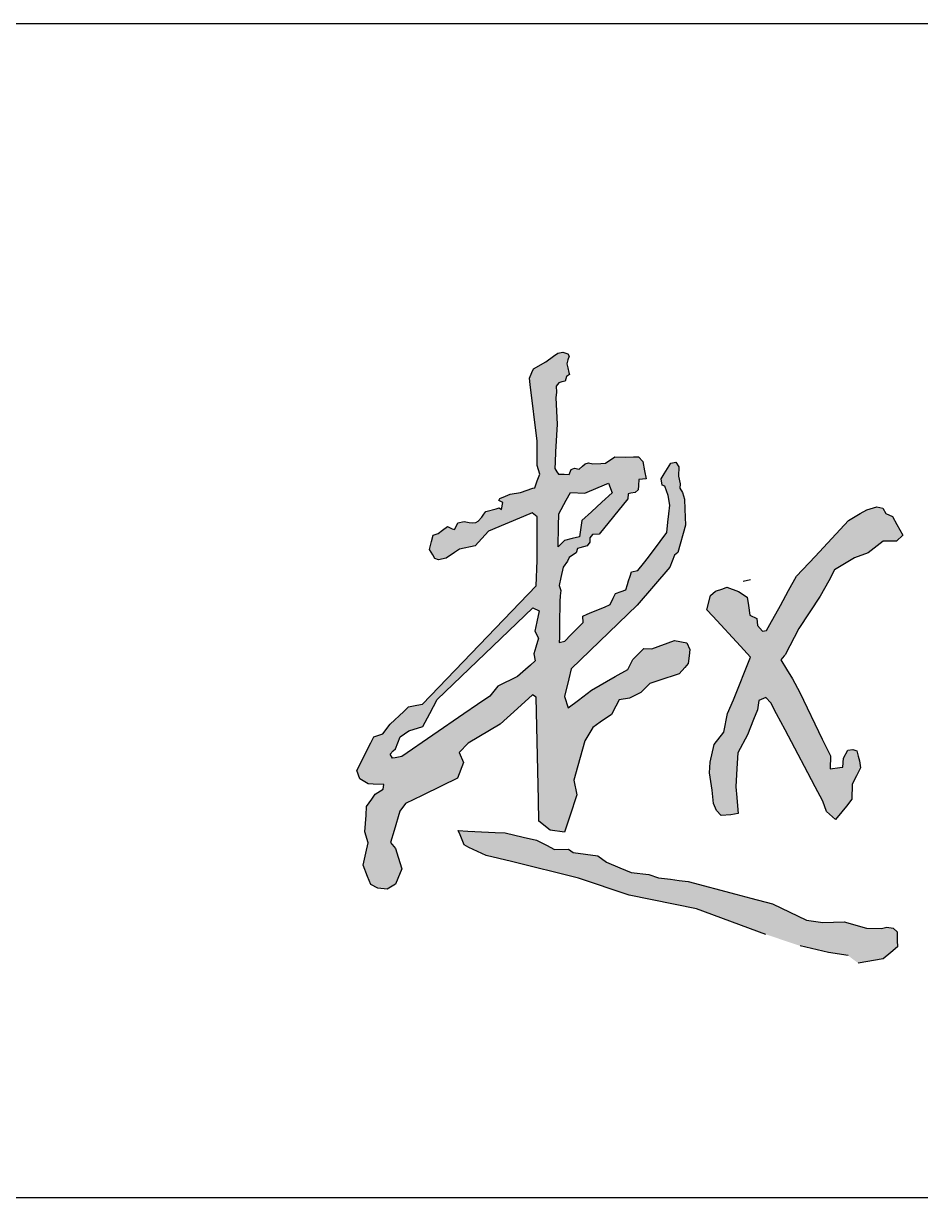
# Model space of a CAD drawing. Header units: inches. Extents: x -1293886 to -986005, y -15154 to 203628.
# Drawn here: x -1050886 to -1050274, y -2954 to -2154 of the extents above; entities that cross this region are included whole.
import ezdxf

# ---------------------------------------------------------------- set-up
doc = ezdxf.new("R2010")
doc.units = ezdxf.units.IN
doc.header["$LTSCALE"] = 100
doc.header["$MEASUREMENT"] = 0
doc.layers.get('0').update_dxf_attribs({"color": 252})
doc.layers.add('TK', color=142, linetype='Continuous')

# ---------------------------------------------------------------- blocks, each defined once
blk = doc.blocks.new('A$C05385F37')
at = {"layer": 'TK'}
for p, q in [((-8000, -29000), (-1000, -29000)), ((-8000, -29800), (-1000, -29800))]:
    blk.add_line(p, q, dxfattribs=at)

msp = doc.modelspace()

# ---------------------------------------------------------------- hatches: boundary and pattern name
h = msp.add_hatch(color=1)
h.dxf.hatch_style = 1
h.paths.add_polyline_path([(-1050128.27, -2750.84), (-1050128.52, -2746.28), (-1050123.8, -2742.82), (-1050118.25, -2742.12), (-1050116.31, -2743.37), (-1050116.45, -2749.19), (-1050116.61, -2756.1), (-1050115.34, -2763.47), (-1050114.18, -2770.19), (-1050114.92, -2776.78), (-1050115.61, -2782.88), (-1050117.84, -2785.37), (-1050119.22, -2780.11), (-1050122.28, -2775.95), (-1050125.21, -2771.94), (-1050126.16, -2765.41), (-1050127.34, -2757.24)], flags=16)
h.paths.add_polyline_path([(-1050165.42, -2723.11), (-1050168.41, -2719.81), (-1050162.11, -2711), (-1050155.66, -2705.66), (-1050150.31, -2704.09), (-1050146.69, -2709.9), (-1050144.49, -2719.02), (-1050147.48, -2722.33), (-1050154.09, -2725.16), (-1050160.54, -2726.41)], flags=16)
h.paths.add_polyline_path([(-1050061.06, -2615.32), (-1050057.02, -2607.53), (-1050048.98, -2596.05), (-1050045.08, -2582.97), (-1050037.04, -2573.1), (-1050029, -2551.3), (-1050021.68, -2531.43), (-1050022.57, -2523.3), (-1050023.68, -2513.2), (-1050024.64, -2504.46), (-1050020.27, -2497.37), (-1050013.61, -2493.23), (-1050003.28, -2495.07), (-1049998.23, -2499.2), (-1049994.78, -2505.17), (-1049996.85, -2514.12), (-1050001.21, -2518.02), (-1050000.06, -2524.91), (-1050003.74, -2535.23), (-1050006.83, -2543.92), (-1050010.17, -2554.05), (-1050046.41, -2631.29), (-1050054.67, -2633.61), (-1050057.94, -2632.19), (-1050061.48, -2630.66), (-1050062.19, -2625.67), (-1050062.63, -2622.63), (-1050063.05, -2619.72)])
h.paths.add_polyline_path([(-1050142.35, -2686.02), (-1050141.55, -2688.27), (-1050139.83, -2693.14), (-1050138.49, -2696.94), (-1050132.94, -2705.61), (-1050133.34, -2711.17), (-1050131.09, -2715.67), (-1050130.11, -2717.63), (-1050125, -2717.79), (-1050122.49, -2717.87), (-1050121.42, -2715.27), (-1050121.95, -2712.89), (-1050122.71, -2709.46), (-1050124.73, -2706.14), (-1050127.61, -2696.41), (-1050126.54, -2689.48), (-1050125.88, -2685.2), (-1050123.88, -2680.96), (-1050122.41, -2677.86), (-1050126.27, -2674.03), (-1050137.74, -2675.37), (-1050144.11, -2676.11), (-1050150.37, -2676.83), (-1050152.68, -2682.05), (-1050146.85, -2682.44), (-1050144.13, -2682.63)], flags=16)
h.paths.add_polyline_path([(-1050177.1, -2565.18), (-1050174.59, -2567.05), (-1050167.44, -2564.88), (-1050160.29, -2567.27), (-1050157.69, -2572.46), (-1050159.42, -2580.69), (-1050161.09, -2588.6), (-1050164.41, -2593.25), (-1050164.19, -2598.88), (-1050164.02, -2603.2), (-1050163.93, -2605.63), (-1050152.92, -2591.52), (-1050145.77, -2590.22), (-1050141.01, -2588.7), (-1050135.16, -2580.04), (-1050126.27, -2572.9), (-1050122.15, -2558.82), (-1050116.3, -2548.64), (-1050107.42, -2543.88), (-1050099.84, -2545.61), (-1050094.64, -2550.38), (-1050097.02, -2557.74), (-1050100.05, -2565.97), (-1050103.06, -2574.12), (-1050117.17, -2591.95), (-1050139.1, -2614.52), (-1050138.14, -2617.39), (-1050086.57, -2601.73), (-1050082.18, -2603.83), (-1050079.88, -2607.84), (-1050077.67, -2611.71), (-1050082.56, -2616.05), (-1050087.68, -2620.6), (-1050157.15, -2665.64), (-1050155.03, -2668.39), (-1050149.73, -2669.03), (-1050145.92, -2669.49), (-1050143.17, -2662.04), (-1050136.18, -2661.2), (-1050127.68, -2660.17), (-1050122.28, -2659.51), (-1050118.81, -2661.83), (-1050114.03, -2665.03), (-1050109.28, -2666.07), (-1050105.64, -2666.86), (-1050102.3, -2662.47), (-1050100.32, -2659.87), (-1050098.06, -2657.81), (-1050090.58, -2650.98), (-1050082.6, -2647.44), (-1050078.06, -2645.43), (-1050073.7, -2645.32), (-1050071.37, -2648.71), (-1050072.43, -2657.39), (-1050072.96, -2661.69), (-1050073.42, -2665.49), (-1050085.08, -2668.68), (-1050090.15, -2670.06), (-1050093.07, -2674.07), (-1050094.18, -2675.61), (-1050097.38, -2680.01), (-1050101.76, -2680.88), (-1050106.45, -2684.4), (-1050105.75, -2692.61), (-1050100.58, -2713.73), (-1050095.42, -2716.55), (-1050091.45, -2718.71), (-1050083.91, -2719.83), (-1050075.3, -2720.14), (-1050067.82, -2717.65), (-1050059.42, -2714.85), (-1050053.57, -2712.89), (-1050052.22, -2708.7), (-1050052.22, -2700.68), (-1050052.22, -2695.4), (-1050049.23, -2692.65), (-1050039.36, -2692.88), (-1050030.65, -2693.08), (-1050026.28, -2692.88), (-1050022.84, -2695.86), (-1050016.87, -2697.01), (-1050014.35, -2692.19), (-1050012.81, -2689.25), (-1050004.48, -2688.06), (-1050001.27, -2691.04), (-1050003.79, -2695.63), (-1050005.89, -2699.43), (-1050007.41, -2702.21), (-1050004.71, -2704.58), (-1050002.34, -2705.48), (-1049996.32, -2695.46), (-1049966.54, -2658.56), (-1049966.18, -2653.93), (-1049968.32, -2650.9), (-1049968.97, -2649.97), (-1049973.49, -2652.14), (-1050036.06, -2682.21), (-1050043.23, -2680.84), (-1050043.94, -2676.56), (-1050046.26, -2674.42), (-1050046.44, -2669.97), (-1050044.3, -2664.26), (-1050042.45, -2659.34), (-1050037.88, -2654.46), (-1050025.11, -2641.25), (-1049979.01, -2617), (-1049975.38, -2615.08), (-1049973.67, -2600.85), (-1049977.92, -2593.59), (-1049981.24, -2587.93), (-1049985.18, -2564.65), (-1049983.98, -2560.86), (-1049982.12, -2555.03), (-1049987.6, -2551.56), (-1049992.42, -2551.56), (-1049994.32, -2548.11), (-1049987.85, -2541.65), (-1049986.9, -2533.25), (-1049982.69, -2521.41), (-1049973.9, -2519.31), (-1049968.36, -2524.08), (-1049963.24, -2528.49), (-1049968.55, -2563.42), (-1049966.64, -2572.97), (-1049964.35, -2584.42), (-1049962.63, -2592.06), (-1049960.74, -2600.47), (-1049952.31, -2599.51), (-1049944.48, -2592.44), (-1049919.16, -2574.63), (-1049910.75, -2575.35), (-1049907.15, -2579.2), (-1049906.18, -2588.56), (-1049905.78, -2592.48), (-1049915.56, -2596.73), (-1049916.76, -2604.89), (-1049951.37, -2622.16), (-1049964.58, -2621.72), (-1049970.66, -2621.51), (-1049977.95, -2625.28), (-1050019.93, -2652.88), (-1050020.97, -2659.35), (-1050017.22, -2658.57), (-1049954.06, -2629.99), (-1049948.36, -2631.67), (-1049944.35, -2634.9), (-1049943.96, -2638.78), (-1049942.8, -2644.22), (-1049943.7, -2649.13), (-1049985.55, -2710.73), (-1049984.04, -2712.94), (-1049982.35, -2715.41), (-1049904.88, -2739.11), (-1049881.47, -2746.27), (-1049868.79, -2747.05), (-1049856.04, -2747.83), (-1049835.42, -2755.44), (-1049770.56, -2766.84), (-1049763.87, -2768.02), (-1049759.76, -2771.64), (-1049757.41, -2773.71), (-1049749.35, -2771.24), (-1049742.81, -2769.24), (-1049736.95, -2771.44), (-1049732.75, -2775.64), (-1049725.3, -2782.66), (-1049725.04, -2788.19), (-1049724.9, -2791.37), (-1049730.08, -2796.24), (-1049737.88, -2799.76), (-1049747.19, -2796.24), (-1049754.68, -2793.4), (-1049772.19, -2786.78), (-1049784.94, -2786.68), (-1049797.27, -2783.16), (-1049806.67, -2780.47), (-1049818.9, -2776.98), (-1049826.45, -2774.83), (-1049835.35, -2772.28), (-1049872.26, -2766.06), (-1049896.92, -2758.01), (-1049956.81, -2741.92), (-1050001.6, -2727.08), (-1050009.9, -2732.36), (-1050030.79, -2756.5), (-1050037.61, -2764.38), (-1050043.98, -2771.74), (-1050050.4, -2779.17), (-1050056.24, -2785.91), (-1050062, -2783.41), (-1050067.45, -2781.04), (-1050068.79, -2775.87), (-1050070.27, -2770.13), (-1050071.77, -2764.34), (-1050073.24, -2758.67), (-1050073.82, -2753.48), (-1050069.8, -2750.22), (-1050062.75, -2749.46), (-1050062.25, -2754.49), (-1050061.64, -2760.52), (-1050061.07, -2766.24), (-1050054.7, -2765.3), (-1050047.4, -2761.53), (-1050045.89, -2754.24), (-1050039.35, -2747.95), (-1050028.09, -2737.14), (-1050019.22, -2722.3), (-1050020.98, -2715.51), (-1050024.75, -2714.25), (-1050030.64, -2712.29), (-1050036.08, -2715.26), (-1050045.14, -2720.21), (-1050061.2, -2732.84), (-1050075.83, -2735.01), (-1050085.2, -2736.4), (-1050092.85, -2735.41), (-1050097.47, -2734.8), (-1050100.14, -2734.46), (-1050100.16, -2740.55), (-1050100.2, -2751.23), (-1050100.96, -2797.08), (-1050101.69, -2805.39), (-1050106.7, -2808.57), (-1050110.98, -2812.11), (-1050120.52, -2813.46), (-1050128.95, -2792.52), (-1050131.41, -2778.85), (-1050135.86, -2764.56), (-1050140.17, -2755.81), (-1050149.55, -2758.88), (-1050159.54, -2764.41), (-1050196.45, -2789.16), (-1050204.23, -2790.62), (-1050215.4, -2792.71), (-1050221.51, -2793.86), (-1050221.01, -2785.27), (-1050221.49, -2772.88), (-1050216.63, -2764.62), (-1050206.66, -2764.37), (-1050202.05, -2764.26), (-1050200.58, -2769.72), (-1050195.72, -2771.42), (-1050189.15, -2765.59), (-1050142.95, -2737.4), (-1050143.93, -2734), (-1050150, -2735.46), (-1050175.54, -2744.45), (-1050183.32, -2742.5), (-1050187.69, -2737.89), (-1050189.95, -2735.51), (-1050190.13, -2731.08), (-1050187.21, -2727.92), (-1050186.14, -2712.6), (-1050181.93, -2710.2), (-1050177.43, -2706.44), (-1050173.37, -2700.89), (-1050170.96, -2691.58), (-1050152.68, -2682.05), (-1050162.26, -2682.56), (-1050174.61, -2683.22), (-1050177.06, -2683.35), (-1050182.51, -2688.68), (-1050193.98, -2699.9), (-1050202.24, -2701.74), (-1050214.23, -2712.92), (-1050235.29, -2725.97), (-1050238.44, -2727.93), (-1050241.15, -2721.98), (-1050245.43, -2712.57), (-1050240.08, -2707.86), (-1050238.04, -2706.06), (-1050227.82, -2702.53), (-1050122.81, -2629.02), (-1050232.87, -2669.92), (-1050238.74, -2667.11), (-1050240.86, -2661.94), (-1050239.68, -2657.24), (-1050235.69, -2653.96), (-1050230.21, -2649.45), (-1050214.54, -2641.98), (-1050172.25, -2624.84), (-1050171.07, -2621.08), (-1050176.94, -2621.55), (-1050180.19, -2621.81), (-1050183.6, -2614.4), (-1050188.37, -2604.01), (-1050187.32, -2587.47), (-1050186.63, -2576.71), (-1050186.16, -2569.28), (-1050184.99, -2565.18)])
h.paths.add_polyline_path([(-1050222.53, -2534.86), (-1050215.46, -2528.15), (-1050195.87, -2520.01), (-1050177.56, -2517.22), (-1050163.45, -2513.13), (-1050132.28, -2513.15), (-1050110.66, -2509.59), (-1050099.28, -2507.72), (-1050087.01, -2513.15), (-1050086.5, -2519.5), (-1050089.29, -2526.88), (-1050091.64, -2533.06), (-1050113.2, -2534.5), (-1050124.95, -2535.29), (-1050137.37, -2532.72), (-1050149.32, -2534.5), (-1050164.46, -2536.76), (-1050181.73, -2542.87), (-1050204.01, -2545.43), (-1050216.48, -2544.16), (-1050219.78, -2539.08)])
h.paths.add_polyline_path([(-1050124.14, -2427.9), (-1050120.99, -2422.6), (-1050120.94, -2422.6), (-1050105.03, -2421.46), (-1050091.09, -2444.53), (-1050090.5, -2458.61), (-1050090.3, -2463.45), (-1050091.96, -2465.36), (-1050092.99, -2470.34), (-1050095.05, -2477.96), (-1050100.47, -2482.07), (-1050106.64, -2491.01), (-1050122.63, -2502.01), (-1050136.71, -2506.26), (-1050163.45, -2513.13), (-1050169.68, -2512.12), (-1050171.13, -2508.35), (-1050166.64, -2507.62), (-1050159.37, -2506.45), (-1050150.83, -2499.94), (-1050145.65, -2495.99), (-1050134.44, -2491.97), (-1050127.77, -2486.32), (-1050119.93, -2477.33), (-1050113.72, -2470.2), (-1050112.68, -2457.47), (-1050114.42, -2453.27), (-1050121.09, -2447.76), (-1050125.68, -2443.97), (-1050127.91, -2437.76), (-1050126.9, -2432.54)])
h.paths.add_polyline_path([(-1050589.43, -2703.55), (-1050582.82, -2703.91), (-1050568.78, -2704.59), (-1050564.22, -2704.81), (-1050557.37, -2705.15), (-1050545.12, -2707.91), (-1050535.99, -2709.97), (-1050529.31, -2713.45), (-1050523.8, -2716.33), (-1050514.33, -2716.17), (-1050511.14, -2718.4), (-1050494.39, -2720.64), (-1050488.44, -2725.06), (-1050479.41, -2728.85), (-1050471.5, -2732.17), (-1050459.54, -2733.42), (-1050453, -2735.64), (-1050444.76, -2736.69), (-1050438.84, -2737.44), (-1050432.8, -2738.2), (-1050400.39, -2746.81), (-1050390.14, -2749.54), (-1050375.28, -2753.49), (-1050352.18, -2764.54), (-1050340.93, -2766.07), (-1050326.49, -2765.81), (-1050311.28, -2770.03), (-1050301.05, -2770.16), (-1050297.34, -2769.39), (-1050293, -2770.03), (-1050290.44, -2772.46), (-1050290.31, -2778.33), (-1050290.22, -2782.78), (-1050294.79, -2786.64), (-1050299.91, -2790.96), (-1050316.9, -2793.92), (-1050323.8, -2788.68), (-1050337.1, -2786.64), (-1050356.4, -2782.16), (-1050379.79, -2774.24), (-1050427, -2756.96), (-1050472.87, -2747.56), (-1050507.5, -2735.87), (-1050553.14, -2724.64), (-1050570.33, -2720.41), (-1050582.11, -2715.11), (-1050585.25, -2713.18), (-1050588.18, -2706.44)])
h.paths.add_polyline_path([(-1050409.21, -2538.72), (-1050406.3, -2537.67), (-1050398.45, -2540.56), (-1050392.46, -2544.41), (-1050391.61, -2550.19), (-1050390.64, -2556.69), (-1050386.04, -2558.96), (-1050385.61, -2563.88), (-1050382.19, -2567.72), (-1050379.41, -2567.3), (-1050377.05, -2563.02), (-1050369.96, -2550.13), (-1050364.34, -2539.93), (-1050358.97, -2530.16), (-1050346.24, -2516.83), (-1050323.46, -2492.34), (-1050315.53, -2487.58), (-1050311.03, -2484.89), (-1050304.29, -2482.96), (-1050300.19, -2483.75), (-1050298.2, -2487.58), (-1050293.57, -2489.56), (-1050290.53, -2494.98), (-1050286.49, -2502.19), (-1050290.93, -2506.22), (-1050299.92, -2506.35), (-1050310.1, -2514.28), (-1050319.49, -2517.71), (-1050333.04, -2525.79), (-1050336.96, -2533.24), (-1050342.89, -2543.78), (-1050357.28, -2565.93), (-1050366.77, -2583.67), (-1050367.43, -2584.51), (-1050369.55, -2587.22), (-1050365.69, -2593.45), (-1050361.6, -2600.04), (-1050356.7, -2609.53), (-1050341.4, -2641.17), (-1050335.83, -2652.68), (-1050335.95, -2661.36), (-1050329.37, -2660.5), (-1050327.48, -2660.25), (-1050327.02, -2654.11), (-1050324.04, -2648.65), (-1050320.56, -2648.28), (-1050317.77, -2649.21), (-1050316.84, -2652.93), (-1050316.06, -2656.04), (-1050315.34, -2660.76), (-1050318.14, -2666.22), (-1050321.08, -2671.95), (-1050321.22, -2682.04), (-1050324.86, -2686.94), (-1050328.08, -2690.86), (-1050332.36, -2696.06), (-1050338.59, -2690.58), (-1050341.11, -2683.44), (-1050346.29, -2673.64), (-1050351.31, -2664.16), (-1050360.18, -2647.38), (-1050366.74, -2634.99), (-1050372.56, -2623.97), (-1050376.41, -2616.39), (-1050379.91, -2612.75), (-1050384.53, -2614.99), (-1050385.51, -2621.15), (-1050388.17, -2627.73), (-1050392.41, -2638.21), (-1050398.82, -2650.54), (-1050399.52, -2661.32), (-1050400.36, -2673.78), (-1050399.66, -2681.06), (-1050399.11, -2686.75), (-1050398.62, -2691.82), (-1050403.72, -2692.81), (-1050410.16, -2693.23), (-1050413.38, -2689.74), (-1050415.48, -2685.12), (-1050416.32, -2676.02), (-1050418.14, -2664.26), (-1050417.72, -2656.98), (-1050415.06, -2644.8), (-1050408.48, -2636.41), (-1050405.96, -2623.67), (-1050401.9, -2614.43), (-1050390.25, -2585.31), (-1050397.16, -2577.81), (-1050402.59, -2571.91), (-1050410.53, -2563.29), (-1050415.98, -2557.39), (-1050419.94, -2553.09), (-1050417.51, -2543.26), (-1050414.15, -2540.49)])
h.paths.add_polyline_path([(-1050633.78, -2649.26), (-1050632.06, -2647.91), (-1050629, -2639.54), (-1050623.07, -2635.45), (-1050613.47, -2632.6), (-1050608.77, -2623.81), (-1050603.67, -2614.3), (-1050538.64, -2551.78), (-1050534.27, -2553.84), (-1050535.81, -2561.29), (-1050537.14, -2567.74), (-1050534.78, -2572.33), (-1050536.58, -2578.5), (-1050537.93, -2583.13), (-1050536.9, -2587.95), (-1050540.06, -2590.72), (-1050543.52, -2593.77), (-1050549.01, -2598.6), (-1050562.41, -2605.24), (-1050567.88, -2611.86), (-1050576.26, -2617.52), (-1050585.66, -2623.87), (-1050627.8, -2653.1), (-1050632.4, -2653.87), (-1050634.1, -2654.15), (-1050635.78, -2651.41)], flags=16)
h.paths.add_polyline_path([(-1050517.09, -2505.9), (-1050521.42, -2510.2), (-1050521.12, -2496.05), (-1050520.95, -2487.74), (-1050515.82, -2478.37), (-1050512.94, -2473.13), (-1050503.14, -2473.66), (-1050493.99, -2469.82), (-1050486.95, -2466.87), (-1050484.56, -2473.36), (-1050491.63, -2479.84), (-1050498.63, -2486.26), (-1050505.08, -2492.16), (-1050506.08, -2498.71), (-1050506.81, -2503.42), (-1050511.69, -2504.6)], flags=16)
h.paths.add_polyline_path([(-1050539.17, -2391.32), (-1050538.16, -2388.89), (-1050529.82, -2384.12), (-1050524.5, -2380.31), (-1050521.46, -2378.13), (-1050518.23, -2377.64), (-1050514.74, -2378.66), (-1050513.92, -2380.31), (-1050514.64, -2382.77), (-1050515.46, -2385.57), (-1050514.74, -2388.31), (-1050513.95, -2391.35), (-1050513.61, -2392.67), (-1050515.57, -2394.16), (-1050516.59, -2397.24), (-1050518.75, -2397.85), (-1050520.93, -2398.47), (-1050522.65, -2400.72), (-1050522.55, -2404.83), (-1050522.85, -2408.62), (-1050522.06, -2426.61), (-1050523.03, -2445.56), (-1050523.39, -2452.59), (-1050523.6, -2456.84), (-1050522.12, -2459.13), (-1050521.17, -2460.6), (-1050517.14, -2460.75), (-1050513.82, -2460.88), (-1050512.35, -2457.41), (-1050510.18, -2456.5), (-1050506.92, -2457.32), (-1050504.65, -2455.24), (-1050502.92, -2453.64), (-1050500.58, -2452.98), (-1050497.78, -2453.61), (-1050492.16, -2453.34), (-1050488.96, -2453.18), (-1050482.75, -2448.81), (-1050475.69, -2449.18), (-1050469.9, -2448.9), (-1050466.54, -2448.75), (-1050463.7, -2452.09), (-1050462.41, -2458.38), (-1050461.29, -2463.85), (-1050466.43, -2464.22), (-1050466.64, -2468.3), (-1050466.8, -2471.38), (-1050468.82, -2473.22), (-1050471.78, -2473.71), (-1050473.53, -2474), (-1050473.89, -2477.43), (-1050493.4, -2501.58), (-1050497.92, -2501.88), (-1050499.82, -2504.04), (-1050499.64, -2506.98), (-1050501.46, -2509.4), (-1050506.56, -2510.95), (-1050508.09, -2511.42), (-1050508.98, -2514.32), (-1050512.18, -2516.4), (-1050513.81, -2517.45), (-1050514.86, -2519.85), (-1050517.82, -2524.05), (-1050519.4, -2530.99), (-1050520.66, -2536.52), (-1050519.52, -2540.01), (-1050519.89, -2543.67), (-1050520.26, -2547.35), (-1050520.41, -2562.87), (-1050520.49, -2571.92), (-1050520.53, -2575.44), (-1050516.88, -2574.36), (-1050512.58, -2570.07), (-1050507.6, -2565.09), (-1050504.3, -2561.8), (-1050504.46, -2557.35), (-1050501.54, -2556.12), (-1050498.31, -2554.76), (-1050489.83, -2551.2), (-1050485.79, -2549.5), (-1050483.75, -2545.24), (-1050482.22, -2542.04), (-1050478.38, -2540.64), (-1050475.31, -2539.52), (-1050474.09, -2535.74), (-1050473.32, -2533.34), (-1050472.29, -2530.15), (-1050471.33, -2527.17), (-1050467.03, -2526.39), (-1050463.2, -2521.49), (-1050459.8, -2517.13), (-1050451.84, -2506.49), (-1050447.36, -2500.48), (-1050446.58, -2493.29), (-1050445.97, -2487.61), (-1050445.35, -2481.86), (-1050446.33, -2475.18), (-1050448.57, -2468.92), (-1050450.55, -2468.09), (-1050451.21, -2463.96), (-1050449.15, -2460.42), (-1050444.52, -2453.23), (-1050441.22, -2452.41), (-1050439.15, -2455.71), (-1050439.32, -2462.07), (-1050438.16, -2467.27), (-1050438.49, -2470.16), (-1050436.59, -2473.13), (-1050435.27, -2477.75), (-1050435.02, -2484.52), (-1050434.63, -2495.33), (-1050439.73, -2514.1), (-1050442.17, -2515.96), (-1050445.2, -2523.99), (-1050467.58, -2549.93), (-1050512.36, -2593.26), (-1050514, -2600.06), (-1050516.95, -2612.28), (-1050514.47, -2619.97), (-1050507.43, -2614.58), (-1050498.62, -2607.83), (-1050482.59, -2598.65), (-1050473.96, -2593.71), (-1050470.4, -2586.94), (-1050462.86, -2579.55), (-1050457.56, -2579.66), (-1050442.01, -2574.02), (-1050433.6, -2575.63), (-1050431.53, -2580.12), (-1050432.11, -2584.5), (-1050432.79, -2589.72), (-1050435.1, -2592.32), (-1050438.89, -2596.61), (-1050452.81, -2601.36), (-1050458.8, -2603.4), (-1050465.07, -2609.52), (-1050472.83, -2613.4), (-1050479.77, -2614.42), (-1050482.02, -2618.71), (-1050485.02, -2624.43), (-1050492.65, -2629.74), (-1050497.63, -2633.2), (-1050503.06, -2642.4), (-1050507.91, -2659.52), (-1050510.62, -2669.12), (-1050508.56, -2679.12), (-1050513.46, -2693.82), (-1050517.03, -2704.5), (-1050526.86, -2703.29), (-1050534.38, -2697.09), (-1050534.71, -2682.72), (-1050536.3, -2612.51), (-1050538.79, -2611.12), (-1050549.07, -2620.43), (-1050560.8, -2631.05), (-1050582.64, -2644.02), (-1050588.74, -2650.3), (-1050585.79, -2657.1), (-1050589.87, -2667.73), (-1050600.52, -2672.94), (-1050614, -2679.53), (-1050625.27, -2685.05), (-1050629.06, -2690.37), (-1050633.03, -2703.39), (-1050635.55, -2711.67), (-1050632.04, -2715.82), (-1050630.27, -2721.74), (-1050627.9, -2729.63), (-1050630.46, -2736.14), (-1050632.01, -2740.07), (-1050637.77, -2743.44), (-1050644.09, -2742.85), (-1050649.02, -2740.29), (-1050651.19, -2734.76), (-1050654.24, -2727.02), (-1050652.38, -2718.98), (-1050650.73, -2711.88), (-1050652.97, -2704.38), (-1050652.18, -2692.94), (-1050651.78, -2687.14), (-1050648.23, -2682.09), (-1050645.9, -2678.77), (-1050640.53, -2675.38), (-1050640.14, -2672.03), (-1050647.24, -2671.83), (-1050650.65, -2671.73), (-1050656.52, -2668.28), (-1050658.5, -2662.56), (-1050649.02, -2643.81), (-1050646.87, -2639.56), (-1050640.73, -2637.5), (-1050635.79, -2630.99), (-1050626.52, -2622.31), (-1050623.22, -2619.22), (-1050617.63, -2618.17), (-1050613.62, -2617.41), (-1050536.27, -2536.71), (-1050535.65, -2519.55), (-1050535.6, -2500.9), (-1050535.57, -2489.79), (-1050538.99, -2487.02), (-1050544.86, -2489.49), (-1050557.51, -2494.81), (-1050568.68, -2499.51), (-1050577.89, -2509.54), (-1050588.42, -2511.87), (-1050591.83, -2514.1), (-1050597.69, -2517.95), (-1050602.78, -2518.99), (-1050605.22, -2518.03), (-1050606.71, -2515.59), (-1050608.9, -2511.99), (-1050607.56, -2506.45), (-1050606.54, -2502.2), (-1050602.99, -2501.03), (-1050600.01, -2498.8), (-1050596.63, -2496.26), (-1050593.42, -2497.95), (-1050591.83, -2498.37), (-1050590.76, -2496.25), (-1050589.57, -2493.87), (-1050585.34, -2492.85), (-1050581.83, -2493.49), (-1050579.34, -2493.94), (-1050577.47, -2493.49), (-1050575.77, -2492.74), (-1050573.33, -2489.98), (-1050571.84, -2487.96), (-1050570.49, -2486.14), (-1050563.65, -2484.24), (-1050561.4, -2483.62), (-1050559.93, -2484.67), (-1050558.97, -2479.99), (-1050561.84, -2478.72), (-1050560.99, -2477.34), (-1050557.17, -2475.64), (-1050554.06, -2474.26), (-1050546.96, -2473.09), (-1050538.56, -2470.32), (-1050537.22, -2469.88), (-1050535.56, -2465.32), (-1050533.89, -2460.7), (-1050535.73, -2454.73), (-1050535.56, -2438.09), (-1050540.36, -2399.62), (-1050540.91, -2395.22)])
edge = h.paths.add_edge_path(flags=17)
edge.add_line((-1050582.82, -2703.91), (-1050579.63, -2704.06))

# ---------------------------------------------------------------- linework, layer by layer
at = {"color": 1}
for p, q in [((-1050529.82, -2384.12), (-1050524.5, -2380.31)), ((-1050524.5, -2380.31), (-1050521.46, -2378.13)), ((-1050521.46, -2378.13), (-1050518.23, -2377.64)), ((-1050518.23, -2377.64), (-1050514.74, -2378.66)), ((-1050514.64, -2382.77), (-1050515.46, -2385.57)), ((-1050514.74, -2378.66), (-1050513.92, -2380.31)), ((-1050513.92, -2380.31), (-1050514.64, -2382.77)), ((-1050540.91, -2395.22), (-1050539.17, -2391.32)), ((-1050539.17, -2391.32), (-1050538.16, -2388.89)), ((-1050538.16, -2388.89), (-1050529.82, -2384.12)), ((-1050515.46, -2385.57), (-1050514.74, -2388.31)), ((-1050514.74, -2388.31), (-1050513.95, -2391.35)), ((-1050513.95, -2391.35), (-1050513.61, -2392.67)), ((-1050540.36, -2399.62), (-1050540.91, -2395.22)), ((-1050535.56, -2438.09), (-1050540.36, -2399.62)), ((-1050520.93, -2398.47), (-1050522.65, -2400.72)), ((-1050518.75, -2397.85), (-1050520.93, -2398.47)), ((-1050516.59, -2397.24), (-1050518.75, -2397.85)), ((-1050515.57, -2394.16), (-1050516.59, -2397.24)), ((-1050513.61, -2392.67), (-1050515.57, -2394.16)), ((-1050522.55, -2404.83), (-1050522.85, -2408.62)), ((-1050522.65, -2400.72), (-1050522.55, -2404.83)), ((-1050522.85, -2408.62), (-1050522.06, -2426.61)), ((-1050522.06, -2426.61), (-1050523.03, -2445.56)), ((-1050535.73, -2454.73), (-1050535.56, -2438.09)), ((-1050523.03, -2445.56), (-1050523.39, -2452.59)), ((-1050533.89, -2460.7), (-1050535.73, -2454.73)), ((-1050523.39, -2452.59), (-1050523.6, -2456.84)), ((-1050506.92, -2457.32), (-1050504.65, -2455.24)), ((-1050504.65, -2455.24), (-1050502.92, -2453.64)), ((-1050502.92, -2453.64), (-1050500.58, -2452.98)), ((-1050500.58, -2452.98), (-1050497.78, -2453.61)), ((-1050497.78, -2453.61), (-1050492.16, -2453.34)), ((-1050492.16, -2453.34), (-1050488.96, -2453.18)), ((-1050488.96, -2453.18), (-1050482.75, -2448.81)), ((-1050482.75, -2448.81), (-1050475.69, -2449.18)), ((-1050475.69, -2449.18), (-1050469.9, -2448.9)), ((-1050469.9, -2448.9), (-1050466.54, -2448.75)), ((-1050466.54, -2448.75), (-1050463.7, -2452.09)), ((-1050463.7, -2452.09), (-1050462.41, -2458.38)), ((-1050449.15, -2460.42), (-1050444.52, -2453.23)), ((-1050444.52, -2453.23), (-1050441.22, -2452.41)), ((-1050441.22, -2452.41), (-1050439.15, -2455.71)), ((-1050439.15, -2455.71), (-1050439.32, -2462.07)), ((-1050535.56, -2465.32), (-1050533.89, -2460.7)), ((-1050523.6, -2456.84), (-1050522.12, -2459.13)), ((-1050522.12, -2459.13), (-1050521.17, -2460.6)), ((-1050521.17, -2460.6), (-1050517.14, -2460.75)), ((-1050517.14, -2460.75), (-1050513.82, -2460.88)), ((-1050513.82, -2460.88), (-1050512.35, -2457.41)), ((-1050512.35, -2457.41), (-1050510.18, -2456.5)), ((-1050510.18, -2456.5), (-1050506.92, -2457.32)), ((-1050461.29, -2463.85), (-1050466.43, -2464.22)), ((-1050462.41, -2458.38), (-1050461.29, -2463.85)), ((-1050451.21, -2463.96), (-1050449.15, -2460.42)), ((-1050450.55, -2468.09), (-1050451.21, -2463.96)), ((-1050439.32, -2462.07), (-1050438.16, -2467.27)), ((-1050546.96, -2473.09), (-1050538.56, -2470.32)), ((-1050538.56, -2470.32), (-1050537.22, -2469.88)), ((-1050537.22, -2469.88), (-1050535.56, -2465.32)), ((-1050503.14, -2473.66), (-1050493.99, -2469.82)), ((-1050493.99, -2469.82), (-1050486.95, -2466.87)), ((-1050486.95, -2466.87), (-1050484.56, -2473.36)), ((-1050466.8, -2471.38), (-1050468.82, -2473.22)), ((-1050466.64, -2468.3), (-1050466.8, -2471.38)), ((-1050466.43, -2464.22), (-1050466.64, -2468.3)), ((-1050448.57, -2468.92), (-1050450.55, -2468.09)), ((-1050446.33, -2475.18), (-1050448.57, -2468.92)), ((-1050438.16, -2467.27), (-1050438.49, -2470.16)), ((-1050438.49, -2470.16), (-1050436.59, -2473.13)), ((-1050561.84, -2478.72), (-1050560.99, -2477.34)), ((-1050558.97, -2479.99), (-1050561.84, -2478.72)), ((-1050560.99, -2477.34), (-1050557.17, -2475.64)), ((-1050559.93, -2484.67), (-1050558.97, -2479.99)), ((-1050557.17, -2475.64), (-1050554.06, -2474.26)), ((-1050554.06, -2474.26), (-1050546.96, -2473.09)), ((-1050520.95, -2487.74), (-1050515.82, -2478.37)), ((-1050515.82, -2478.37), (-1050512.94, -2473.13)), ((-1050512.94, -2473.13), (-1050503.14, -2473.66)), ((-1050491.63, -2479.84), (-1050498.63, -2486.26)), ((-1050473.89, -2477.43), (-1050493.4, -2501.58)), ((-1050484.56, -2473.36), (-1050491.63, -2479.84)), ((-1050473.53, -2474), (-1050473.89, -2477.43)), ((-1050471.78, -2473.71), (-1050473.53, -2474)), ((-1050468.82, -2473.22), (-1050471.78, -2473.71)), ((-1050445.35, -2481.86), (-1050446.33, -2475.18)), ((-1050436.59, -2473.13), (-1050435.27, -2477.75)), ((-1050435.27, -2477.75), (-1050435.02, -2484.52)), ((-1050573.33, -2489.98), (-1050571.84, -2487.96)), ((-1050571.84, -2487.96), (-1050570.49, -2486.14)), ((-1050570.49, -2486.14), (-1050563.65, -2484.24)), ((-1050563.65, -2484.24), (-1050561.4, -2483.62)), ((-1050561.4, -2483.62), (-1050559.93, -2484.67)), ((-1050559.93, -2484.67), (-1050559.93, -2484.67)), ((-1050538.99, -2487.02), (-1050544.86, -2489.49)), ((-1050535.57, -2489.79), (-1050538.99, -2487.02)), ((-1050521.12, -2496.05), (-1050520.95, -2487.74)), ((-1050498.63, -2486.26), (-1050505.08, -2492.16)), ((-1050446.58, -2493.29), (-1050445.97, -2487.61)), ((-1050445.97, -2487.61), (-1050445.35, -2481.86)), ((-1050435.02, -2484.52), (-1050434.63, -2495.33)), ((-1050323.46, -2492.34), (-1050315.53, -2487.58)), ((-1050315.53, -2487.58), (-1050311.03, -2484.89)), ((-1050311.03, -2484.89), (-1050304.29, -2482.96)), ((-1050304.29, -2482.96), (-1050300.19, -2483.75)), ((-1050300.19, -2483.75), (-1050298.2, -2487.58)), ((-1050298.2, -2487.58), (-1050293.57, -2489.56)), ((-1050590.76, -2496.25), (-1050589.57, -2493.87)), ((-1050589.57, -2493.87), (-1050585.34, -2492.85)), ((-1050585.34, -2492.85), (-1050581.83, -2493.49)), ((-1050581.83, -2493.49), (-1050579.34, -2493.94)), ((-1050579.34, -2493.94), (-1050577.47, -2493.49)), ((-1050577.47, -2493.49), (-1050575.77, -2492.74)), ((-1050575.77, -2492.74), (-1050573.33, -2489.98)), ((-1050575.77, -2492.74), (-1050575.77, -2492.74)), ((-1050557.51, -2494.81), (-1050568.68, -2499.51)), ((-1050544.86, -2489.49), (-1050557.51, -2494.81)), ((-1050535.6, -2500.9), (-1050535.57, -2489.79)), ((-1050505.08, -2492.16), (-1050506.08, -2498.71)), ((-1050447.36, -2500.48), (-1050446.58, -2493.29)), ((-1050434.63, -2495.33), (-1050439.73, -2514.1)), ((-1050346.24, -2516.83), (-1050323.46, -2492.34)), ((-1050293.57, -2489.56), (-1050290.53, -2494.98)), ((-1050290.53, -2494.98), (-1050286.49, -2502.19)), ((-1050607.56, -2506.45), (-1050606.54, -2502.2)), ((-1050606.54, -2502.2), (-1050602.99, -2501.03)), ((-1050602.99, -2501.03), (-1050600.01, -2498.8)), ((-1050600.01, -2498.8), (-1050596.63, -2496.26)), ((-1050596.63, -2496.26), (-1050593.42, -2497.95)), ((-1050593.42, -2497.95), (-1050591.83, -2498.37)), ((-1050591.83, -2498.37), (-1050590.76, -2496.25)), ((-1050568.68, -2499.51), (-1050577.89, -2509.54)), ((-1050535.65, -2519.55), (-1050535.6, -2500.9)), ((-1050521.42, -2510.2), (-1050521.12, -2496.05)), ((-1050506.81, -2503.42), (-1050511.69, -2504.6)), ((-1050506.08, -2498.71), (-1050506.81, -2503.42)), ((-1050497.92, -2501.88), (-1050499.82, -2504.04)), ((-1050493.4, -2501.58), (-1050497.92, -2501.88)), ((-1050451.84, -2506.49), (-1050447.36, -2500.48)), ((-1050286.49, -2502.19), (-1050290.93, -2506.22)), ((-1050608.9, -2511.99), (-1050607.56, -2506.45)), ((-1050606.71, -2515.59), (-1050608.9, -2511.99)), ((-1050588.42, -2511.87), (-1050591.83, -2514.1)), ((-1050577.89, -2509.54), (-1050588.42, -2511.87)), ((-1050517.09, -2505.9), (-1050521.42, -2510.2)), ((-1050511.69, -2504.6), (-1050517.09, -2505.9)), ((-1050508.09, -2511.42), (-1050508.98, -2514.32)), ((-1050506.56, -2510.95), (-1050508.09, -2511.42)), ((-1050501.46, -2509.4), (-1050506.56, -2510.95)), ((-1050499.64, -2506.98), (-1050501.46, -2509.4)), ((-1050499.82, -2504.04), (-1050499.64, -2506.98)), ((-1050459.8, -2517.13), (-1050451.84, -2506.49)), ((-1050299.92, -2506.35), (-1050310.1, -2514.28)), ((-1050290.93, -2506.22), (-1050299.92, -2506.35)), ((-1050605.22, -2518.03), (-1050606.71, -2515.59)), ((-1050602.78, -2518.99), (-1050605.22, -2518.03)), ((-1050597.69, -2517.95), (-1050602.78, -2518.99)), ((-1050591.83, -2514.1), (-1050597.69, -2517.95)), ((-1050536.27, -2536.71), (-1050535.65, -2519.55)), ((-1050514.86, -2519.85), (-1050517.82, -2524.05)), ((-1050513.81, -2517.45), (-1050514.86, -2519.85)), ((-1050512.18, -2516.4), (-1050513.81, -2517.45)), ((-1050508.98, -2514.32), (-1050512.18, -2516.4)), ((-1050463.2, -2521.49), (-1050459.8, -2517.13)), ((-1050442.17, -2515.96), (-1050445.2, -2523.99)), ((-1050439.73, -2514.1), (-1050442.17, -2515.96)), ((-1050358.97, -2530.16), (-1050346.24, -2516.83)), ((-1050319.49, -2517.71), (-1050333.04, -2525.79)), ((-1050310.1, -2514.28), (-1050319.49, -2517.71)), ((-1050517.82, -2524.05), (-1050519.4, -2530.99)), ((-1050472.29, -2530.15), (-1050471.33, -2527.17)), ((-1050471.33, -2527.17), (-1050467.03, -2526.39)), ((-1050445.2, -2523.99), (-1050467.58, -2549.93)), ((-1050467.03, -2526.39), (-1050463.2, -2521.49)), ((-1050333.04, -2525.79), (-1050336.96, -2533.24)), ((-1050519.4, -2530.99), (-1050520.66, -2536.52)), ((-1050475.31, -2539.52), (-1050474.09, -2535.74)), ((-1050474.09, -2535.74), (-1050473.32, -2533.34)), ((-1050473.32, -2533.34), (-1050472.29, -2530.15)), ((-1050390.19, -2532.72), (-1050395.29, -2533.71)), ((-1050364.34, -2539.93), (-1050358.97, -2530.16)), ((-1050336.96, -2533.24), (-1050342.89, -2543.78)), ((-1050613.62, -2617.41), (-1050536.27, -2536.71)), ((-1050520.66, -2536.52), (-1050519.52, -2540.01)), ((-1050519.89, -2543.67), (-1050520.26, -2547.35)), ((-1050519.52, -2540.01), (-1050519.89, -2543.67)), ((-1050483.75, -2545.24), (-1050482.22, -2542.04)), ((-1050482.22, -2542.04), (-1050478.38, -2540.64)), ((-1050478.38, -2540.64), (-1050475.31, -2539.52)), ((-1050419.94, -2553.09), (-1050417.51, -2543.26)), ((-1050417.51, -2543.26), (-1050414.15, -2540.49)), ((-1050414.15, -2540.49), (-1050409.21, -2538.72)), ((-1050409.21, -2538.72), (-1050406.3, -2537.67)), ((-1050406.3, -2537.67), (-1050406.3, -2537.67)), ((-1050406.3, -2537.67), (-1050398.45, -2540.56)), ((-1050398.45, -2540.56), (-1050392.46, -2544.41)), ((-1050369.96, -2550.13), (-1050364.34, -2539.93)), ((-1050342.89, -2543.78), (-1050357.28, -2565.93)), ((-1050603.67, -2614.3), (-1050538.64, -2551.78)), ((-1050538.64, -2551.78), (-1050534.27, -2553.84)), ((-1050520.26, -2547.35), (-1050520.41, -2562.87)), ((-1050467.58, -2549.93), (-1050512.36, -2593.26)), ((-1050498.31, -2554.76), (-1050489.83, -2551.2)), ((-1050489.83, -2551.2), (-1050485.79, -2549.5)), ((-1050485.79, -2549.5), (-1050483.75, -2545.24)), ((-1050392.46, -2544.41), (-1050391.61, -2550.19)), ((-1050391.61, -2550.19), (-1050390.64, -2556.69)), ((-1050377.05, -2563.02), (-1050369.96, -2550.13)), ((-1050534.27, -2553.84), (-1050535.81, -2561.29)), ((-1050504.46, -2557.35), (-1050501.54, -2556.12)), ((-1050504.3, -2561.8), (-1050504.46, -2557.35)), ((-1050501.54, -2556.12), (-1050498.31, -2554.76)), ((-1050415.98, -2557.39), (-1050419.94, -2553.09)), ((-1050410.53, -2563.29), (-1050415.98, -2557.39)), ((-1050390.64, -2556.69), (-1050386.04, -2558.96)), ((-1050386.04, -2558.96), (-1050385.61, -2563.88)), ((-1050535.81, -2561.29), (-1050537.14, -2567.74)), ((-1050537.14, -2567.74), (-1050534.78, -2572.33)), ((-1050520.41, -2562.87), (-1050520.49, -2571.92)), ((-1050512.58, -2570.07), (-1050507.6, -2565.09)), ((-1050507.6, -2565.09), (-1050504.3, -2561.8)), ((-1050402.59, -2571.91), (-1050410.53, -2563.29)), ((-1050385.61, -2563.88), (-1050382.19, -2567.72)), ((-1050382.19, -2567.72), (-1050379.41, -2567.3)), ((-1050379.41, -2567.3), (-1050377.05, -2563.02)), ((-1050357.28, -2565.93), (-1050366.77, -2583.67)), ((-1050534.78, -2572.33), (-1050536.58, -2578.5)), ((-1050520.49, -2571.92), (-1050520.53, -2575.44)), ((-1050520.53, -2575.44), (-1050516.88, -2574.36)), ((-1050516.88, -2574.36), (-1050512.58, -2570.07)), ((-1050457.56, -2579.66), (-1050442.01, -2574.02)), ((-1050442.01, -2574.02), (-1050433.6, -2575.63)), ((-1050433.6, -2575.63), (-1050431.53, -2580.12)), ((-1050397.16, -2577.81), (-1050402.59, -2571.91)), ((-1050536.58, -2578.5), (-1050537.93, -2583.13)), ((-1050537.93, -2583.13), (-1050536.9, -2587.95)), ((-1050470.4, -2586.94), (-1050462.86, -2579.55)), ((-1050462.86, -2579.55), (-1050457.56, -2579.66)), ((-1050431.53, -2580.12), (-1050432.11, -2584.5)), ((-1050390.25, -2585.31), (-1050397.16, -2577.81)), ((-1050366.77, -2583.67), (-1050367.43, -2584.51)), ((-1050540.06, -2590.72), (-1050543.52, -2593.77)), ((-1050536.9, -2587.95), (-1050540.06, -2590.72)), ((-1050473.96, -2593.71), (-1050470.4, -2586.94)), ((-1050470.4, -2586.94), (-1050470.4, -2586.94)), ((-1050432.79, -2589.72), (-1050435.1, -2592.32)), ((-1050432.11, -2584.5), (-1050432.79, -2589.72)), ((-1050401.9, -2614.43), (-1050390.25, -2585.31)), ((-1050367.43, -2584.51), (-1050369.55, -2587.22)), ((-1050369.55, -2587.22), (-1050365.69, -2593.45)), ((-1050549.01, -2598.6), (-1050562.41, -2605.24)), ((-1050543.52, -2593.77), (-1050549.01, -2598.6)), ((-1050512.36, -2593.26), (-1050514, -2600.06)), ((-1050498.62, -2607.83), (-1050482.59, -2598.65)), ((-1050482.59, -2598.65), (-1050473.96, -2593.71)), ((-1050438.89, -2596.61), (-1050452.81, -2601.36)), ((-1050435.1, -2592.32), (-1050438.89, -2596.61)), ((-1050365.69, -2593.45), (-1050361.6, -2600.04)), ((-1050562.41, -2605.24), (-1050567.88, -2611.86)), ((-1050514, -2600.06), (-1050516.95, -2612.28)), ((-1050507.43, -2614.58), (-1050498.62, -2607.83)), ((-1050458.8, -2603.4), (-1050465.07, -2609.52)), ((-1050452.81, -2601.36), (-1050458.8, -2603.4)), ((-1050361.6, -2600.04), (-1050356.7, -2609.53)), ((-1050608.77, -2623.81), (-1050603.67, -2614.3)), ((-1050567.88, -2611.86), (-1050576.26, -2617.52)), ((-1050538.79, -2611.12), (-1050549.07, -2620.43)), ((-1050536.3, -2612.51), (-1050538.79, -2611.12)), ((-1050534.71, -2682.72), (-1050536.3, -2612.51)), ((-1050516.95, -2612.28), (-1050514.47, -2619.97)), ((-1050514.47, -2619.97), (-1050507.43, -2614.58)), ((-1050479.77, -2614.42), (-1050482.02, -2618.71)), ((-1050472.83, -2613.4), (-1050479.77, -2614.42)), ((-1050465.07, -2609.52), (-1050472.83, -2613.4)), ((-1050405.96, -2623.67), (-1050401.9, -2614.43)), ((-1050384.53, -2614.99), (-1050385.51, -2621.15)), ((-1050379.91, -2612.75), (-1050384.53, -2614.99)), ((-1050376.41, -2616.39), (-1050379.91, -2612.75)), ((-1050356.7, -2609.53), (-1050341.4, -2641.17)), ((-1050635.79, -2630.99), (-1050626.52, -2622.31)), ((-1050585.66, -2623.87), (-1050627.8, -2653.1)), ((-1050626.52, -2622.31), (-1050623.22, -2619.22)), ((-1050623.22, -2619.22), (-1050617.63, -2618.17)), ((-1050617.63, -2618.17), (-1050613.62, -2617.41)), ((-1050613.47, -2632.6), (-1050608.77, -2623.81)), ((-1050576.26, -2617.52), (-1050585.66, -2623.87)), ((-1050549.07, -2620.43), (-1050560.8, -2631.05)), ((-1050482.02, -2618.71), (-1050485.02, -2624.43)), ((-1050408.48, -2636.41), (-1050405.96, -2623.67)), ((-1050385.51, -2621.15), (-1050388.17, -2627.73)), ((-1050372.56, -2623.97), (-1050376.41, -2616.39)), ((-1050366.74, -2634.99), (-1050372.56, -2623.97)), ((-1050640.73, -2637.5), (-1050635.79, -2630.99)), ((-1050560.8, -2631.05), (-1050582.64, -2644.02)), ((-1050492.65, -2629.74), (-1050497.63, -2633.2)), ((-1050485.02, -2624.43), (-1050492.65, -2629.74)), ((-1050388.17, -2627.73), (-1050392.41, -2638.21)), ((-1050649.02, -2643.81), (-1050646.87, -2639.56)), ((-1050646.87, -2639.56), (-1050640.73, -2637.5)), ((-1050632.06, -2647.91), (-1050629, -2639.54)), ((-1050629, -2639.54), (-1050623.07, -2635.45)), ((-1050623.07, -2635.45), (-1050613.47, -2632.6)), ((-1050497.63, -2633.2), (-1050503.06, -2642.4)), ((-1050415.06, -2644.8), (-1050408.48, -2636.41)), ((-1050392.41, -2638.21), (-1050398.82, -2650.54)), ((-1050360.18, -2647.38), (-1050366.74, -2634.99)), ((-1050658.5, -2662.56), (-1050649.02, -2643.81)), ((-1050633.78, -2649.26), (-1050632.06, -2647.91)), ((-1050582.64, -2644.02), (-1050588.74, -2650.3)), ((-1050503.06, -2642.4), (-1050507.91, -2659.52)), ((-1050417.72, -2656.98), (-1050415.06, -2644.8)), ((-1050351.31, -2664.16), (-1050360.18, -2647.38)), ((-1050341.4, -2641.17), (-1050335.83, -2652.68)), ((-1050635.78, -2651.41), (-1050633.78, -2649.26)), ((-1050634.1, -2654.15), (-1050635.78, -2651.41)), ((-1050632.4, -2653.87), (-1050634.1, -2654.15)), ((-1050634.1, -2654.15), (-1050634.1, -2654.15)), ((-1050627.8, -2653.1), (-1050632.4, -2653.87)), ((-1050588.74, -2650.3), (-1050585.79, -2657.1)), ((-1050398.82, -2650.54), (-1050399.52, -2661.32)), ((-1050335.83, -2652.68), (-1050335.95, -2661.36)), ((-1050327.48, -2660.25), (-1050327.02, -2654.11)), ((-1050327.02, -2654.11), (-1050324.04, -2648.65)), ((-1050324.04, -2648.65), (-1050320.56, -2648.28)), ((-1050320.56, -2648.28), (-1050317.77, -2649.21)), ((-1050317.77, -2649.21), (-1050316.84, -2652.93)), ((-1050316.84, -2652.93), (-1050316.06, -2656.04)), ((-1050656.52, -2668.28), (-1050658.5, -2662.56)), ((-1050585.79, -2657.1), (-1050589.87, -2667.73)), ((-1050507.91, -2659.52), (-1050510.62, -2669.12)), ((-1050418.14, -2664.26), (-1050417.72, -2656.98)), ((-1050399.52, -2661.32), (-1050400.36, -2673.78)), ((-1050335.95, -2661.36), (-1050329.37, -2660.5)), ((-1050329.37, -2660.5), (-1050327.48, -2660.25)), ((-1050315.34, -2660.76), (-1050318.14, -2666.22)), ((-1050316.06, -2656.04), (-1050315.34, -2660.76)), ((-1050650.65, -2671.73), (-1050656.52, -2668.28)), ((-1050647.24, -2671.83), (-1050650.65, -2671.73)), ((-1050640.14, -2672.03), (-1050647.24, -2671.83)), ((-1050589.87, -2667.73), (-1050600.52, -2672.94)), ((-1050510.62, -2669.12), (-1050508.56, -2679.12)), ((-1050416.32, -2676.02), (-1050418.14, -2664.26)), ((-1050346.29, -2673.64), (-1050351.31, -2664.16)), ((-1050321.08, -2671.95), (-1050321.22, -2682.04)), ((-1050318.14, -2666.22), (-1050321.08, -2671.95)), ((-1050648.23, -2682.09), (-1050645.9, -2678.77)), ((-1050645.9, -2678.77), (-1050640.53, -2675.38)), ((-1050640.53, -2675.38), (-1050640.14, -2672.03)), ((-1050640.14, -2672.03), (-1050640.14, -2672.03)), ((-1050614, -2679.53), (-1050625.27, -2685.05)), ((-1050600.52, -2672.94), (-1050614, -2679.53)), ((-1050508.56, -2679.12), (-1050513.46, -2693.82)), ((-1050415.48, -2685.12), (-1050416.32, -2676.02)), ((-1050400.36, -2673.78), (-1050399.66, -2681.06)), ((-1050341.11, -2683.44), (-1050346.29, -2673.64)), ((-1050652.18, -2692.94), (-1050651.78, -2687.14)), ((-1050651.78, -2687.14), (-1050648.23, -2682.09)), ((-1050625.27, -2685.05), (-1050629.06, -2690.37)), ((-1050534.38, -2697.09), (-1050534.71, -2682.72)), ((-1050413.38, -2689.74), (-1050415.48, -2685.12)), ((-1050399.66, -2681.06), (-1050399.11, -2686.75)), ((-1050399.11, -2686.75), (-1050398.62, -2691.82)), ((-1050338.59, -2690.58), (-1050341.11, -2683.44)), ((-1050324.86, -2686.94), (-1050328.08, -2690.86)), ((-1050321.22, -2682.04), (-1050324.86, -2686.94)), ((-1050652.97, -2704.38), (-1050652.18, -2692.94)), ((-1050629.06, -2690.37), (-1050633.03, -2703.39)), ((-1050513.46, -2693.82), (-1050517.03, -2704.5)), ((-1050410.16, -2693.23), (-1050413.38, -2689.74)), ((-1050403.72, -2692.81), (-1050410.16, -2693.23)), ((-1050398.62, -2691.82), (-1050403.72, -2692.81)), ((-1050332.36, -2696.06), (-1050338.59, -2690.58)), ((-1050328.08, -2690.86), (-1050332.36, -2696.06)), ((-1050633.03, -2703.39), (-1050635.55, -2711.67)), ((-1050589.43, -2703.55), (-1050582.82, -2703.91)), ((-1050588.18, -2706.44), (-1050589.43, -2703.55)), ((-1050582.82, -2703.91), (-1050579.63, -2704.06)), ((-1050582.82, -2703.91), (-1050568.78, -2704.59)), ((-1050526.86, -2703.29), (-1050534.38, -2697.09)), ((-1050517.03, -2704.5), (-1050526.86, -2703.29)), ((-1050650.73, -2711.88), (-1050652.97, -2704.38)), ((-1050652.38, -2718.98), (-1050650.73, -2711.88)), ((-1050635.55, -2711.67), (-1050632.04, -2715.82)), ((-1050585.25, -2713.18), (-1050588.18, -2706.44)), ((-1050568.78, -2704.59), (-1050564.22, -2704.81)), ((-1050564.22, -2704.81), (-1050557.37, -2705.15)), ((-1050557.37, -2705.15), (-1050545.12, -2707.91)), ((-1050545.12, -2707.91), (-1050535.99, -2709.97)), ((-1050535.99, -2709.97), (-1050529.31, -2713.45)), ((-1050654.24, -2727.02), (-1050652.38, -2718.98)), ((-1050632.04, -2715.82), (-1050630.27, -2721.74)), ((-1050582.11, -2715.11), (-1050585.25, -2713.18)), ((-1050570.33, -2720.41), (-1050582.11, -2715.11)), ((-1050529.31, -2713.45), (-1050523.8, -2716.33)), ((-1050523.8, -2716.33), (-1050514.33, -2716.17)), ((-1050514.33, -2716.17), (-1050511.14, -2718.4)), ((-1050511.14, -2718.4), (-1050494.39, -2720.64)), ((-1050651.19, -2734.76), (-1050654.24, -2727.02)), ((-1050630.27, -2721.74), (-1050627.9, -2729.63)), ((-1050553.14, -2724.64), (-1050570.33, -2720.41)), ((-1050507.5, -2735.87), (-1050553.14, -2724.64)), ((-1050494.39, -2720.64), (-1050488.44, -2725.06)), ((-1050488.44, -2725.06), (-1050479.41, -2728.85)), ((-1050649.02, -2740.29), (-1050651.19, -2734.76)), ((-1050627.9, -2729.63), (-1050630.46, -2736.14)), ((-1050472.87, -2747.56), (-1050507.5, -2735.87)), ((-1050479.41, -2728.85), (-1050471.5, -2732.17)), ((-1050471.5, -2732.17), (-1050459.54, -2733.42)), ((-1050459.54, -2733.42), (-1050453, -2735.64)), ((-1050453, -2735.64), (-1050444.76, -2736.69)), ((-1050644.09, -2742.85), (-1050649.02, -2740.29)), ((-1050637.77, -2743.44), (-1050644.09, -2742.85)), ((-1050632.01, -2740.07), (-1050637.77, -2743.44)), ((-1050630.46, -2736.14), (-1050632.01, -2740.07)), ((-1050444.76, -2736.69), (-1050438.84, -2737.44)), ((-1050438.84, -2737.44), (-1050432.8, -2738.2)), ((-1050432.8, -2738.2), (-1050400.39, -2746.81)), ((-1050427, -2756.96), (-1050472.87, -2747.56)), ((-1050400.39, -2746.81), (-1050390.14, -2749.54)), ((-1050390.14, -2749.54), (-1050375.28, -2753.49)), ((-1050379.79, -2774.24), (-1050427, -2756.96)), ((-1050375.28, -2753.49), (-1050352.18, -2764.54)), ((-1050352.18, -2764.54), (-1050340.93, -2766.07)), ((-1050340.93, -2766.07), (-1050326.49, -2765.81)), ((-1050326.49, -2765.81), (-1050311.28, -2770.03)), ((-1050311.28, -2770.03), (-1050301.05, -2770.16)), ((-1050301.05, -2770.16), (-1050297.34, -2769.39)), ((-1050297.34, -2769.39), (-1050293, -2770.03)), ((-1050293, -2770.03), (-1050290.44, -2772.46)), ((-1050290.44, -2772.46), (-1050290.31, -2778.33)), ((-1050337.1, -2786.64), (-1050356.4, -2782.16)), ((-1050290.22, -2782.78), (-1050294.79, -2786.64)), ((-1050290.31, -2778.33), (-1050290.22, -2782.78)), ((-1050323.8, -2788.68), (-1050337.1, -2786.64)), ((-1050299.91, -2790.96), (-1050316.9, -2793.92)), ((-1050294.79, -2786.64), (-1050299.91, -2790.96))]:
    msp.add_line(p, q, dxfattribs=at)

# ---------------------------------------------------------------- block references
at = {"color": 4}
msp.add_blockref('A$C05385F37', (-1048031.34, 26846.43), dxfattribs=at)

doc.saveas('drawing.dxf')
